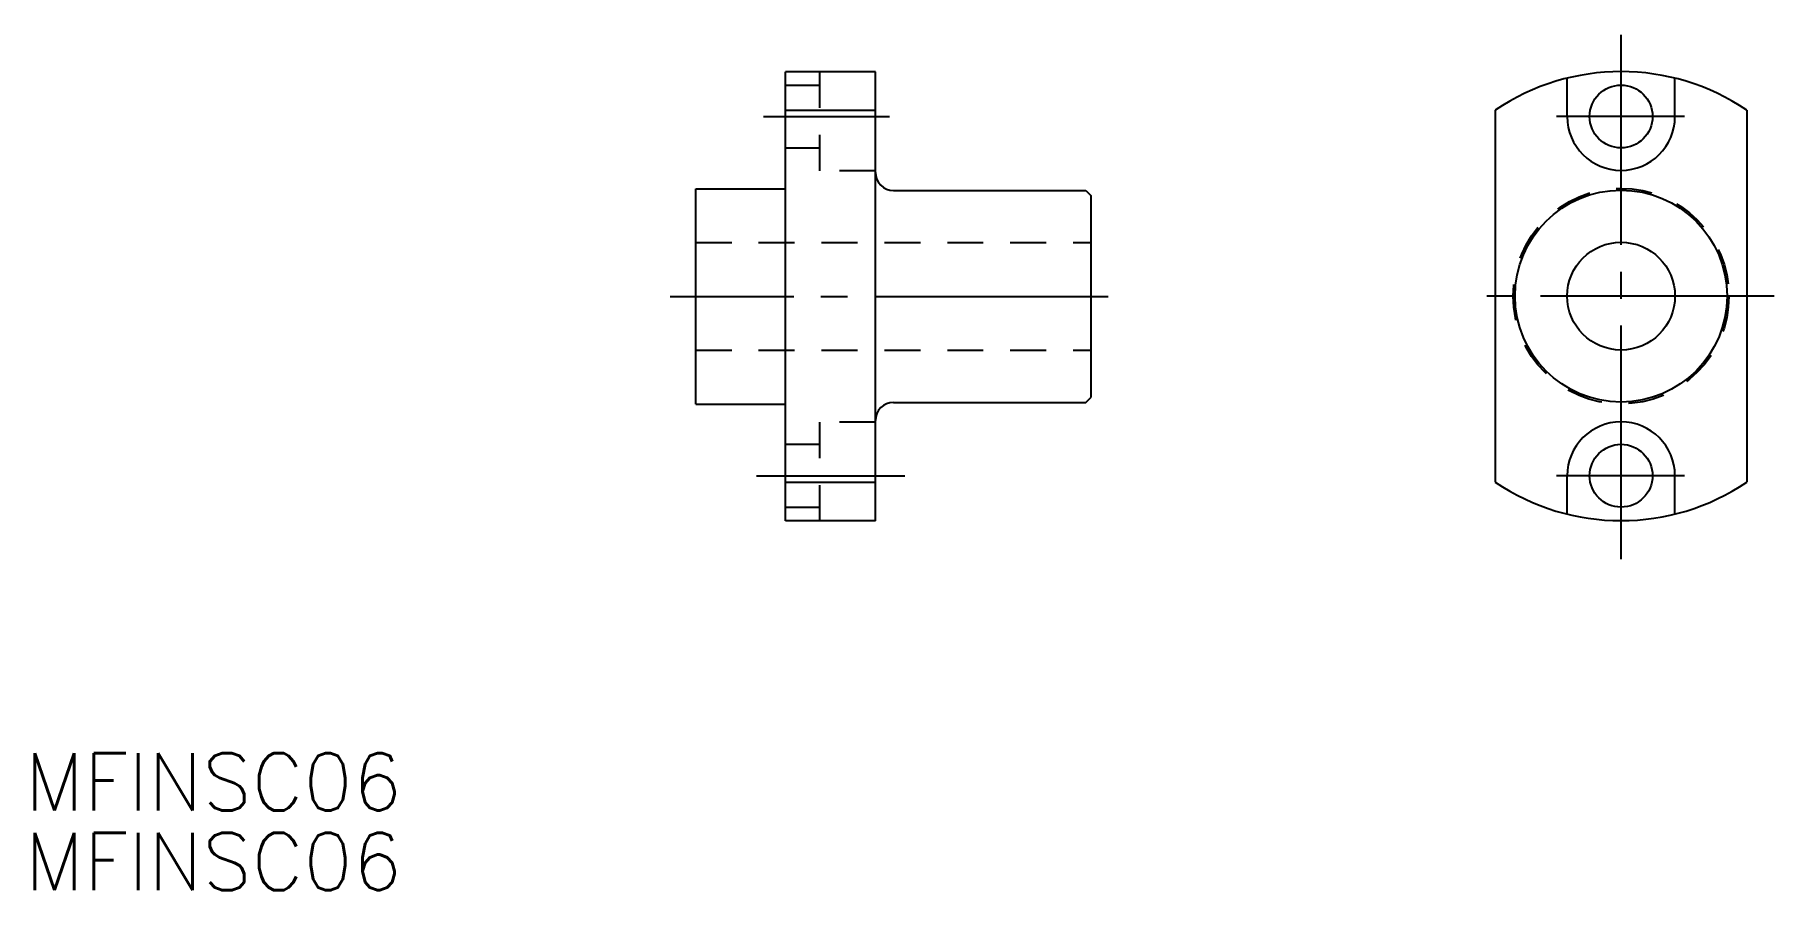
# Model space of a CAD drawing. Extents: x 80.1 to 176.9, y 138.7 to 186.3.
import ezdxf

# ---------------------------------------------------------------- set-up
doc = ezdxf.new("R2010")
doc.units = 0
doc.linetypes.add('CENTER', pattern=[17.5, 13, -1.5, 1.5, -1.5])
doc.linetypes.add('DASHED', pattern=[3.5, 2, -1.5])
doc.layers.get('0').update_dxf_attribs({"linetype": 'CONTINUOUS'})
doc.layers.add('CENTER', color=1, linetype='CENTER')
doc.styles.get("Standard").update_dxf_attribs({"font": 'txt.shx', "bigfont": '@extfont2.shx'})

msp = doc.modelspace()

# ---------------------------------------------------------------- linework, layer by layer
at = {"color": 7, "linetype": 'CONTINUOUS'}
for p, q in [((126.844, 184.266), (121.844, 184.266)), ((121.844, 159.266), (121.844, 184.266)), ((126.844, 159.266), (126.844, 184.266)), ((165.335, 181.783), (165.335, 183.917)), ((171.335, 181.783), (171.335, 183.917)), ((121.844, 182.139), (126.844, 182.139)), ((161.335, 182.139), (161.335, 161.426)), ((175.335, 182.139), (175.335, 161.426)), ((116.844, 165.766), (116.844, 177.766)), ((116.844, 177.766), (121.844, 177.766)), ((127.844, 177.666), (138.544, 177.666)), ((138.544, 177.666), (138.844, 177.366)), ((138.844, 166.166), (138.844, 177.366)), ((116.844, 165.766), (121.844, 165.766)), ((127.844, 165.866), (138.544, 165.866)), ((138.544, 165.866), (138.844, 166.166)), ((165.335, 159.648), (165.335, 161.783)), ((171.335, 159.648), (171.335, 161.783)), ((121.844, 161.426), (126.844, 161.426)), ((126.844, 159.266), (121.844, 159.266))]:
    msp.add_line(p, q, dxfattribs=at)
at = {"color": 3, "linetype": 'DASHED'}
for p, q in [((123.744, 178.766), (123.744, 184.266)), ((123.744, 183.516), (121.844, 183.516)), ((123.744, 180.016), (121.844, 180.016)), ((126.844, 178.766), (123.744, 178.766)), ((116.844, 174.766), (138.844, 174.766)), ((116.844, 168.766), (138.844, 168.766)), ((123.744, 159.266), (123.744, 164.766)), ((126.844, 164.766), (123.744, 164.766)), ((123.744, 163.516), (121.844, 163.516)), ((123.744, 160.016), (121.844, 160.016))]:
    msp.add_line(p, q, dxfattribs=at)
at = {"color": 7, "linetype": 'CONTINUOUS'}
for centre, radius in [((168.335, 181.783), 1.75), ((168.335, 171.783), 5.9), ((168.335, 171.783), 3), ((168.335, 161.783), 1.75)]:
    msp.add_circle(centre, radius, dxfattribs=at)
at = {"color": 3, "linetype": 'DASHED'}
msp.add_circle((168.335, 171.783), 6, dxfattribs=at)
at = {"color": 7, "linetype": 'CONTINUOUS'}
for centre, radius, start, end in [((168.335, 171.783), 12.5, 55.9442, 124.0558), ((168.335, 181.783), 3, 180, 0), ((127.844, 178.666), 1, 180, 270), ((127.844, 164.866), 1, 90, 180), ((168.335, 161.783), 3, 0, 180), ((168.335, 171.783), 12.5, 235.9442, 304.0558)]:
    msp.add_arc(centre, radius, start, end, dxfattribs=at)
at = {"layer": 'CENTER', "color": 1, "linetype": 'CENTER'}
for p, q in [((168.335, 157.141), (168.335, 186.335)), ((127.624, 181.766), (120.609, 181.766)), ((171.873, 181.783), (164.738, 181.783)), ((139.797, 171.738), (115.417, 171.738)), ((176.858, 171.783), (159.635, 171.783)), ((128.474, 161.766), (120.224, 161.766)), ((171.873, 161.783), (164.738, 161.783))]:
    msp.add_line(p, q, dxfattribs=at)

# ---------------------------------------------------------------- texts
at = {"color": 7, "linetype": 'CONTINUOUS'}
for p in [(79.513, 143.136), (79.513, 138.705)]:
    msp.add_text('MFINSC06', height=3.2, dxfattribs=at).set_placement(p)

doc.saveas('drawing.dxf')
